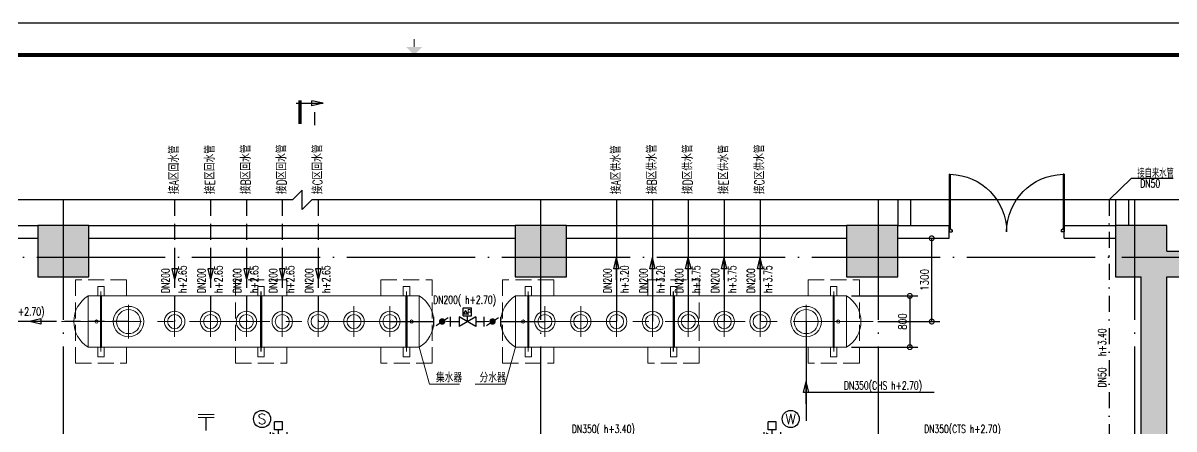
# Model space of a CAD drawing. Extents: x -345393 to -54719, y 203828 to 476815.
# Drawn here: x -330476 to -312506, y 249533 to 255872 of the extents above; entities that cross this region are included whole.
import ezdxf
from ezdxf.enums import TextEntityAlignment as Align

# ---------------------------------------------------------------- set-up
doc = ezdxf.new("R2010")
doc.units = 0
doc.header["$LTSCALE"] = 1000
doc.header["$MEASUREMENT"] = 0
for name, pattern in [('CENTER', [2, 1.25, -0.25, 0.25, -0.25]), ('CONTINOUS', [0]), ('DASH', [0.35, 0.25, -0.1]), ('DASHDOT', [1, 0.5, -0.25, 0, -0.25]), ('DASHED', [0.75, 0.5, -0.25]), ('DOTE', [2.42, 2, -0.2, 0.02, -0.2])]:
    doc.linetypes.add(name, pattern=pattern)
doc.layers.get('0').update_dxf_attribs({"color": 252, "linetype": 'CONTINUOUS'})
doc.layers.get('Defpoints').update_dxf_attribs({"color": 252, "linetype": 'CONTINUOUS'})
for name, color, linetype in [('A-墙线', 252, 'CONTINUOUS'), ('A-门', 252, 'CONTINUOUS'), ('COLUMN', 250, 'CONTINUOUS'), ('DOTE', 250, 'DOTE'), ('PUB_HATCH', 250, 'CONTINUOUS'), ('WALL', 252, 'CONTINUOUS'), ('图框', 252, 'CONTINUOUS'), ('暖通-水-标注', 95, 'CONTINUOUS'), ('暖通-水-水阀', 3, 'CONTINUOUS'), ('暖通-水-管道-供水', 1, 'CONTINUOUS'), ('暖通-水-管道-回水', 6, 'DASHED'), ('暖通-水-管道-管径', 201, 'CONTINUOUS'), ('暖通-水-说明', 3, 'CONTINUOUS'), ('暖通-风-风管', 4, 'CONTINUOUS')]:
    doc.layers.add(name, color=color, linetype=linetype)
doc.layers.add('暖通-水-管道-冷却水供水', color=1, linetype='CONTINUOUS', lineweight=0)
doc.layers.add('暖通-水-设备', color=3, linetype='CONTINUOUS', lineweight=20)
doc.styles.add('HZ-ZG', font='romans.shx', dxfattribs={"width": 0.8, "bigfont": 'hzf.shx'})
doc.styles.add('M-TEXT2', font='romanc.shx', dxfattribs={"width": 0.8, "bigfont": 'hzf.shx'})
doc.styles.add('TKZ1', font='tjromant.shx', dxfattribs={"bigfont": 'tjhts.shx'})
doc.dimstyles.new('暖通-水-尺寸标注50', dxfattribs={"dimscale": 0.5, "dimtxt": 250, "dimasz": 300, "dimexe": 250, "dimexo": 150, "dimgap": 100, "dimtad": 1, "dimdec": 4, "dimrnd": 5, "dimdsep": 46, "dimtxsty": 'M-TEXT2', "dimblk1": 'DOTSMALL', "dimblk2": 'DOTSMALL', "dimsah": 1, "dimcen": 0.09, "dimclrd": 256, "dimclre": 256, "dimclrt": 7, "dimadec": 0, "dimazin": 0, "dimtfac": 1, "dimtdec": 4, "dimtix": 1, "dimtmove": 2, "dimatfit": 3, "dimldrblk": 'DOTSMALL', "dimfxl": 0, "dimtolj": 1, "dimtzin": 0, "dimarcsym": 0})

# ---------------------------------------------------------------- blocks, each defined once
blk = doc.blocks.new('TJAD_TK_A1')
at = {"layer": '图框'}
blk.add_line((1341.38, 950.45), (500.38, 950.45), dxfattribs=at)
at = {"layer": '图框', "const_width": 0.3}
blk.add_lwpolyline([(920.88, 942.95), (920.88, 945.45)], dxfattribs=at)
at = {"layer": '图框', "const_width": 1.2}
blk.add_lwpolyline([(1331.38, 940.45), (525.38, 940.45), (525.38, 366.45), (1331.38, 366.45)], close=True, dxfattribs=at)
at = {"layer": '图框'}
blk.add_solid([(918.38, 942.95), (923.38, 942.95), (920.88, 940.45)], dxfattribs=at)
blk = doc.blocks.new('m1800')
at = {"layer": 'A-墙线'}
for p, q in [((-900, -100), (-900, 100)), ((900, -100), (900, 100))]:
    blk.add_line(p, q, dxfattribs=at)
at = {"layer": 'A-门'}
for p, q in [((-900, 900), (-900, 0)), ((-900, 900), (-880, 900)), ((-880, 900), (-880, 50)), ((880, 900), (880, 50)), ((900, 900), (880, 900)), ((900, 900), (900, 0)), ((-900, 50), (-870, 50)), ((-900, 0), (-850, 0)), ((-870, 50), (-870, 30)), ((-870, 30), (-850, 30)), ((-850, 30), (-850, 0)), ((850, 30), (850, 0)), ((870, 30), (850, 30)), ((900, 0), (850, 0)), ((870, 50), (870, 30)), ((900, 50), (870, 50))]:
    blk.add_line(p, q, dxfattribs=at)
for centre, start, end in [((-900, 0), 0, 88.7267), ((900, 0), 91.2733, 180)]:
    blk.add_arc(centre, 900, start, end, dxfattribs=at)
blk = doc.blocks.new('A$C2F0A43D3')
for p, q in [((-5170, 400), (0, 400)), ((-5170, -400), (0, -400))]:
    blk.add_line(p, q)
at = {"color": 95, "linetype": 'CENTER'}
for p, q in [((-5170, -400), (-5170, 400)), ((-4970, -469), (-4970, 469)), ((-200, -469), (-200, 469)), ((0, -400), (0, 400)), ((-5586, 0), (520, 0))]:
    blk.add_line(p, q, dxfattribs=at)
at = {"color": 3}
for p, q in [((-4977, 400), (-4977, -400)), ((-4962, 400), (-4962, -400)), ((-208, 400), (-208, -400)), ((-192, 400), (-192, -400))]:
    blk.add_line(p, q, dxfattribs=at)
at = {"color": 95}
for p, q in [((-4540, -262), (-4540, 262)), ((-3820, -239), (-3820, 239)), ((-3260, -239), (-3260, 239)), ((-2700, -239), (-2700, 239)), ((-2140, -239), (-2140, 239)), ((-1580, -239), (-1580, 239)), ((-1020, -239), (-1020, 239)), ((-460, -239), (-460, 239))]:
    blk.add_line(p, q, dxfattribs=at)
for centre, radius in [((-4540, 0), 238), ((-3820, 0), 160), ((-3260, 0), 160), ((-2700, 0), 160), ((-2140, 0), 160), ((-1580, 0), 160), ((-1020, 0), 160), ((-460, 0), 160)]:
    blk.add_circle(centre, radius, dxfattribs=at)
for centre, radius in [((-4540, 0), 188), ((-5040, 0), 25), ((-3820, 0), 110), ((-3260, 0), 110), ((-2700, 0), 110), ((-2140, 0), 110), ((-1580, 0), 110), ((-1020, 0), 110), ((-460, 0), 110), ((-120, 0), 25)]:
    blk.add_circle(centre, radius)
for centre, start, end in [((-4927, 0), 121.2845, 238.7155), ((-243, 0), 301.2845, 58.7155)]:
    blk.add_arc(centre, 468, start, end)
at = {"color": 3}
for centre, start, end in [((-4970, 400), 0, 180), ((-200, 400), 0, 180), ((-4970, -400), 180, 0), ((-200, -400), 180, 0)]:
    blk.add_arc(centre, 7.51, start, end, dxfattribs=at)
blk = doc.blocks.new('电动双位阀150')
for p, q in [((-63, 213), (63, 213)), ((-63, 88), (-63, 213)), ((63, 88), (63, 213)), ((130, 75), (-130, -75)), ((130, -75), (-130, 75)), ((-130, 75), (-130, -75)), ((-63, 88), (63, 88)), ((0, 0), (0, 88)), ((130, 75), (130, -75))]:
    blk.add_line(p, q)
blk = doc.blocks.new('蝶阀150-2')
for p, q in [((-130, 75), (-130, -75)), ((94, 63), (-94, -63)), ((130, 75), (130, -75))]:
    blk.add_line(p, q)
at = {"const_width": 49.7}
blk.add_lwpolyline([(-25, -1, 1), (25, -1, 1)], format="xyb", close=True, dxfattribs=at)
blk = doc.blocks.new('*U100')
at = {"color": 7}
for p, q in [((-125, 0), (125, 0)), ((-125, -50), (125, -50))]:
    blk.add_line(p, q, dxfattribs=at)
blk = doc.blocks.new('电动双位蝶阀150-2')
for p, q in [((-62, 237), (63, 237)), ((-62, 112), (-62, 237)), ((63, 112), (63, 237)), ((-130, 75), (-130, -75)), ((94, 63), (-94, -63)), ((-62, 112), (63, 112)), ((0, 0), (0, 112)), ((130, 75), (130, -75))]:
    blk.add_line(p, q)
at = {"const_width": 49.7}
blk.add_lwpolyline([(-25, -1, 1), (25, -1, 1)], format="xyb", close=True, dxfattribs=at)
blk = doc.blocks.new('箭头')
at = {"color": 3, "linetype": 'CONTINOUS'}
for p, q in [((-317, 0), (381, 0)), ((32, 84), (381, 0)), ((32, 84), (32, -84)), ((32, -84), (381, 0))]:
    blk.add_line(p, q, dxfattribs=at)
blk = doc.blocks.new('A$C67896134')
at = {"layer": '暖通-风-风管', "color": 3}
for p, q in [((0, 96), (843, 96)), ((843, 96), (492, 172)), ((492, 172), (492, 21)), ((843, 96), (492, 21))]:
    blk.add_line(p, q, dxfattribs=at)
at = {"layer": '暖通-风-风管', "color": 3, "const_width": 96}
blk.add_lwpolyline([(121, 746), (121, 0)], dxfattribs=at)
blk = doc.blocks.new('_DOTSMALL')
at = {"color": 0, "const_width": 0.5}
blk.add_lwpolyline([(-0.0625, 0, 1), (0.0625, 0, 1)], format="xyb", close=True, dxfattribs=at)
blk = doc.blocks.new('*D197')
at = {"layer": 'Defpoints', "color": 0}
for p in [(-316818, 252511), (-316288, 252511), (-317202, 251211)]:
    blk.add_point(p, dxfattribs=at)
at = {"layer": '暖通-水-标注', "linetype": 'Continuous', "lineweight": -2}
for p, q in [((-316743, 252511), (-316163, 252511)), ((-316288, 251211), (-316288, 252511)), ((-317127, 251211), (-316163, 251211))]:
    blk.add_line(p, q, dxfattribs=at)
at = {"layer": '暖通-水-标注', "lineweight": -2, "xscale": 150, "yscale": 150, "zscale": 150}
for p, rotation in [((-316288, 252511), 90), ((-316288, 251211), 270)]:
    blk.add_blockref('_DOTSMALL', p, dxfattribs=dict(at, rotation=rotation))
at = {"layer": '暖通-水-标注', "color": 7, "insert": (-316400, 251861), "char_height": 125, "attachment_point": 5, "rotation": 90, "style": 'M-TEXT2'}
blk.add_mtext('\\A1;1300', dxfattribs=at)
blk = doc.blocks.new('*D198')
at = {"layer": 'Defpoints', "color": 0}
for p in [(-317618, 251611), (-317618, 250811), (-316630, 250811)]:
    blk.add_point(p, dxfattribs=at)
at = {"layer": '暖通-水-标注', "linetype": 'Continuous', "lineweight": -2}
for p, q in [((-317543, 251611), (-316505, 251611)), ((-316630, 251611), (-316630, 250811)), ((-317543, 250811), (-316505, 250811))]:
    blk.add_line(p, q, dxfattribs=at)
at = {"layer": '暖通-水-标注', "lineweight": -2, "xscale": 150, "yscale": 150, "zscale": 150}
for p, rotation in [((-316630, 251611), 90), ((-316630, 250811), 270)]:
    blk.add_blockref('_DOTSMALL', p, dxfattribs=dict(at, rotation=rotation))
at = {"layer": '暖通-水-标注', "color": 7, "insert": (-316743, 251211), "char_height": 125, "attachment_point": 5, "rotation": 90, "style": 'M-TEXT2'}
blk.add_mtext('\\A1;800', dxfattribs=at)

msp = doc.modelspace()

# ---------------------------------------------------------------- hatches: boundary and pattern name
at = {"layer": 'PUB_HATCH'}
for points in [[(-330246.12864, 251910.50477), (-329446.13169, 251910.50477), (-329446.13169, 252710.50553), (-330246.12864, 252710.50553)], [(-321989.62064, 251910.50477), (-321989.62064, 252710.50553), (-322789.61759, 252710.50553), (-322789.61759, 251910.50477)], [(-316818.20811, 251910.50477), (-316818.20811, 252710.50553), (-317618.20506, 252710.50553), (-317618.20506, 251910.50477)], [(-313418.20658, 251910.5021), (-312618.20963, 251910.5021), (-312618.20963, 252710.50286), (-313418.20658, 252710.50286)], [(-311318.21421, 251910.50553), (-311318.21421, 252310.50553), (-312618.20963, 252310.50553), (-312618.20963, 251910.50553)], [(-312618.20963, 252060.50591), (-312618.20963, 251910.5021), (-313018.20429, 251910.5021), (-313018.20429, 248510.50553), (-312618.20429, 248510.50553), (-312618.20429, 252060.50591)]]:
    msp.add_hatch(color=256, dxfattribs=at).paths.add_polyline_path(points)

# ---------------------------------------------------------------- linework, layer by layer
at = {"color": 3}
for p, q in [((-326765.63205, 251610.50248), (-326765.63205, 250810.50248)), ((-326750.60205, 251610.50248), (-326750.60205, 250810.50248)), ((-320325.72006, 251610.50248), (-320325.72006, 250810.50248)), ((-320310.69006, 251610.50248), (-320310.69006, 250810.50248))]:
    msp.add_line(p, q, dxfattribs=at)
at = {"color": 95, "linetype": 'CENTER'}
for p, q in [((-326758.11705, 250741.48448), (-326758.11705, 251679.52048)), ((-320318.20506, 250741.48448), (-320318.20506, 251679.52048))]:
    msp.add_line(p, q, dxfattribs=at)
at = {"color": 3}
for centre, start, end in [((-326758.11705, 251610.50248), 0, 180), ((-320318.20506, 251610.50248), 0, 180), ((-326758.11705, 250810.50248), 180, 0), ((-320318.20506, 250810.50248), 180, 0)]:
    msp.add_arc(centre, 7.515, start, end, dxfattribs=at)
at = {"layer": 'A-墙线'}
for p, q in [((-316818.20506, 253110.50248), (-316818.20506, 252710.50553)), ((-316618.20506, 253110.50248), (-316618.20506, 252710.50553)), ((-313418.21116, 253110.50248), (-313418.21116, 252610.50277)), ((-313218.21116, 253110.50248), (-313218.21116, 252710.50286)), ((-331368.21116, 252710.50553), (-330246.12864, 252710.50553)), ((-329446.13169, 252710.50553), (-322789.61759, 252710.50553)), ((-321989.62064, 252710.50553), (-317618.20506, 252710.50553)), ((-316818.20811, 252710.50553), (-316018.21116, 252710.50553)), ((-314218.21116, 252710.50553), (-313418.21116, 252710.50553)), ((-331368.21116, 252510.50553), (-330246.12864, 252510.50553)), ((-329446.13169, 252510.50553), (-322789.61759, 252510.50553)), ((-321989.62064, 252510.50553), (-317618.20506, 252510.50553)), ((-316818.20811, 252510.50553), (-316018.21116, 252510.50553)), ((-314218.21116, 252510.50553), (-313418.21116, 252510.50553))]:
    msp.add_line(p, q, dxfattribs=at)
at = {"layer": 'COLUMN'}
for p, q in [((-329446.13169, 252710.50553), (-330246.12864, 252710.50553)), ((-330246.12864, 252710.50553), (-330246.12864, 251910.50477)), ((-329446.13169, 251910.50477), (-329446.13169, 252710.50553)), ((-321989.62064, 252710.50553), (-322789.61759, 252710.50553)), ((-322789.61759, 252710.50553), (-322789.61759, 251910.50477)), ((-321989.62064, 251910.50477), (-321989.62064, 252710.50553)), ((-316818.20811, 252710.50553), (-317618.20506, 252710.50553)), ((-317618.20506, 252710.50553), (-317618.20506, 251910.50477)), ((-316818.20811, 251910.50477), (-316818.20811, 252710.50553)), ((-312618.20963, 252710.50286), (-313418.20658, 252710.50286)), ((-313418.20658, 252710.50286), (-313418.20658, 251910.5021)), ((-312618.20963, 252310.50553), (-312618.20963, 252710.50286)), ((-330246.12864, 251910.50477), (-329446.13169, 251910.50477)), ((-322789.61759, 251910.50477), (-321989.62064, 251910.50477)), ((-317618.20506, 251910.50477), (-316818.20811, 251910.50477)), ((-313418.20658, 251910.5021), (-313018.20429, 251910.5021))]:
    msp.add_line(p, q, dxfattribs=at)
at = {"layer": 'DOTE'}
for p, q in [((-329846.13017, 239138.97029), (-329846.13017, 253110.50248)), ((-322390.28605, 239138.97029), (-322390.28605, 253110.50248)), ((-317118.20811, 239138.97029), (-317118.20811, 253110.50248)), ((-313118.20811, 239138.97029), (-313118.20811, 253110.50248)), ((-311318.21421, 252210.50248), (-340918.202, 252210.50248))]:
    msp.add_line(p, q, dxfattribs=at)
at = {"layer": 'WALL'}
for p, q in [((-312618.20963, 252310.50553), (-311318.21421, 252310.50553)), ((-313018.20429, 248510.50553), (-313018.20429, 251910.5021)), ((-312618.20963, 251910.50553), (-311318.21421, 251910.50553)), ((-312618.20429, 248510.50553), (-312618.20429, 251910.5021))]:
    msp.add_line(p, q, dxfattribs=at)
at = {"layer": '暖通-水-标注'}
msp.add_lwpolyline([(-311118.21421, 253110.50248), (-325968.20811, 253110.50248), (-326118.18546, 252960.52513), (-326118.23076, 253260.47983), (-326268.20811, 253110.50248), (-341118.202, 253110.50248)], dxfattribs=at)
at = {"layer": '暖通-水-水阀', "color": 3}
msp.add_lwpolyline([(-323564.85374, 251384.99063), (-323596.76382, 251329.72076), (-323532.94366, 251329.72076)], close=True, dxfattribs=at)
at = {"layer": '暖通-水-管道-供水'}
for p, q in [((-321208.20506, 253110.50248), (-321208.20506, 251210.50248)), ((-320648.20506, 253110.50248), (-320648.20506, 251210.50248)), ((-320088.20506, 253110.50248), (-320088.20506, 251210.50248)), ((-319528.20506, 253110.50248), (-319528.20506, 251210.50248)), ((-318968.20506, 253110.50248), (-318968.20506, 251210.50248)), ((-324748.11705, 251210.50248), (-324060.94127, 251210.50248)), ((-323801.22396, 251210.50248), (-323668.01971, 251210.50248)), ((-323408.3024, 251210.50248), (-323274.8074, 251210.50248)), ((-323015.09009, 251210.50248), (-322328.20506, 251210.50248)), ((-318248.20506, 251210.50248), (-318248.20711, 249660.50248))]:
    msp.add_line(p, q, dxfattribs=at)
at = {"layer": '暖通-水-管道-回水', "ltscale": 0.5}
for p, q in [((-328108.11705, 253110.50248), (-328108.11705, 251210.50248)), ((-327548.11705, 253110.50248), (-327548.11705, 251340.87738)), ((-326988.11705, 253110.50248), (-326988.11705, 251210.50248)), ((-326428.11705, 253110.50248), (-326428.11705, 251340.87738)), ((-325868.11705, 253110.50248), (-325868.11705, 251210.50248)), ((-328828.11705, 251210.50248), (-331568.20811, 251210.50248)), ((-327618.20811, 249510.50248), (-327618.20811, 249710.50248))]:
    msp.add_line(p, q, dxfattribs=at)
at = {"layer": '暖通-水-管道-回水', "color": 100, "linetype": 'DASHDOT', "ltscale": 0.5}
msp.add_line((-313518.20811, 253110.50248), (-313518.20811, 240538.50248), dxfattribs=at)
at = {"layer": '暖通-水-管道-管径'}
for p, q in [((-313518.20811, 253110.50248), (-313170.73649, 253450.58803)), ((-313170.73649, 253450.58803), (-312517.80954, 253450.58803)), ((-316251.66276, 250102.70481), (-318248.20653, 250102.70746))]:
    msp.add_line(p, q, dxfattribs=at)
at = {"layer": '暖通-水-设备'}
for p, q in [((-329308.11705, 251610.50248), (-329308.11705, 251760.50248)), ((-329308.11705, 251760.50248), (-329208.11705, 251760.50248)), ((-329208.11705, 251610.50248), (-329208.11705, 251760.50248)), ((-326808.11705, 251610.50248), (-326808.11705, 251760.50248)), ((-326808.11705, 251760.50248), (-326708.11705, 251760.50248)), ((-326708.11705, 251610.50248), (-326708.11705, 251760.50248)), ((-324538.16105, 251610.50248), (-324538.16105, 251760.50248)), ((-324438.16105, 251760.50248), (-324538.16105, 251760.50248)), ((-324438.16105, 251610.50248), (-324438.16105, 251760.50248)), ((-322638.16105, 251610.50248), (-322638.16105, 251760.50248)), ((-322538.16105, 251760.50248), (-322638.16105, 251760.50248)), ((-322538.16105, 251610.50248), (-322538.16105, 251760.50248)), ((-320368.20506, 251610.50248), (-320368.20506, 251760.50248)), ((-320268.20506, 251760.50248), (-320368.20506, 251760.50248)), ((-320268.20506, 251610.50248), (-320268.20506, 251760.50248)), ((-317868.20506, 251610.50248), (-317868.20506, 251760.50248)), ((-317768.20506, 251760.50248), (-317868.20506, 251760.50248)), ((-317768.20506, 251610.50248), (-317768.20506, 251760.50248)), ((-329308.11705, 250810.50248), (-329308.11705, 250660.50248)), ((-329208.11705, 250810.50248), (-329208.11705, 250660.50248)), ((-326808.11705, 250810.50248), (-326808.11705, 250660.50248)), ((-326708.11705, 250810.50248), (-326708.11705, 250660.50248)), ((-324538.16105, 250810.50248), (-324538.16105, 250660.50248)), ((-324438.16105, 250810.50248), (-324438.16105, 250660.50248)), ((-322638.16105, 250810.50248), (-322638.16105, 250660.50248)), ((-322538.16105, 250810.50248), (-322538.16105, 250660.50248)), ((-320368.20506, 250810.50248), (-320368.20506, 250660.50248)), ((-320268.20506, 250810.50248), (-320268.20506, 250660.50248)), ((-317868.20506, 250810.50248), (-317868.20506, 250660.50248)), ((-317768.20506, 250810.50248), (-317768.20506, 250660.50248)), ((-329308.11705, 250660.50248), (-329208.11705, 250660.50248)), ((-326808.11705, 250660.50248), (-326708.11705, 250660.50248)), ((-324438.16105, 250660.50248), (-324538.16105, 250660.50248)), ((-322538.16105, 250660.50248), (-322638.16105, 250660.50248)), ((-320268.20506, 250660.50248), (-320368.20506, 250660.50248)), ((-317768.20506, 250660.50248), (-317868.20506, 250660.50248))]:
    msp.add_line(p, q, dxfattribs=at)
at = {"layer": '暖通-水-设备', "color": 100}
for p, q in [((-324130.46626, 250234.73316), (-324288.16105, 250810.50248)), ((-322945.85585, 250234.73316), (-322788.16105, 250810.50248)), ((-324130.46626, 250234.73316), (-323661.97011, 250234.73316)), ((-322945.85585, 250234.73316), (-323414.35199, 250234.73316))]:
    msp.add_line(p, q, dxfattribs=at)
at = {"layer": '暖通-水-设备', "color": 9, "linetype": 'DASH'}
for points in [[(-328858.11705, 251610.50248), (-328858.11705, 251860.50248), (-329658.11705, 251860.50248), (-329658.11705, 250560.50248), (-328858.11705, 250560.50248), (-328858.11705, 250810.50248)], [(-326358.11705, 251610.50248), (-326358.11705, 251860.50248), (-327158.11705, 251860.50248), (-327158.11705, 250560.50248), (-326358.11705, 250560.50248), (-326358.11705, 250810.50248)], [(-324888.16105, 251610.50248), (-324888.16105, 251860.50248), (-324088.16105, 251860.50248), (-324088.16105, 250560.50248), (-324888.16105, 250560.50248), (-324888.16105, 250810.50248)], [(-322188.16105, 251610.50248), (-322188.16105, 251860.50248), (-322988.16105, 251860.50248), (-322988.16105, 250560.50248), (-322188.16105, 250560.50248), (-322188.16105, 250810.50248)], [(-320718.20506, 251610.50248), (-320718.20506, 251860.50248), (-319918.20506, 251860.50248), (-319918.20506, 250560.50248), (-320718.20506, 250560.50248), (-320718.20506, 250810.50248)], [(-318218.20506, 251610.50248), (-318218.20506, 251860.50248), (-317418.20506, 251860.50248), (-317418.20506, 250560.50248), (-318218.20506, 250560.50248), (-318218.20506, 250810.50248)]]:
    msp.add_lwpolyline(points, dxfattribs=at)
at = {"layer": '暖通-水-说明', "color": 2}
for centre in [(-326743.78063, 249689.59984), (-318489.5159, 249689.59984)]:
    msp.add_circle(centre, 133.33333, dxfattribs=at)

# ---------------------------------------------------------------- block references
at = {"layer": 'A-门', "xscale": -1}
msp.add_blockref('m1800', (-315118.21116, 252610.50553), dxfattribs=at)
at = {"layer": '图框', "xscale": 50, "yscale": 50, "zscale": 50}
msp.add_blockref('TJAD_TK_A1', (-370411.63982, 208349.90246), dxfattribs=at)
at = {"layer": '暖通-水-水阀', "yscale": 0.5, "zscale": 0.5, "rotation": 270}
for p, xscale in [((-328108.11705, 252051.83582), 0.5), ((-327548.11705, 252051.83582), 0.5), ((-326988.11705, 252051.83582), 0.5), ((-326428.11705, 252051.83582), 0.5), ((-325868.11705, 252051.83582), 0.5), ((-321208.20506, 252020.10248), -0.5), ((-320648.20506, 252020.10248), -0.5), ((-320088.20506, 252020.10248), -0.5), ((-319528.20506, 252020.10248), -0.5), ((-318968.20506, 252020.10248), -0.5), ((-318248.20653, 250086.84079), -0.5)]:
    msp.add_blockref('箭头', p, dxfattribs=dict(at, xscale=xscale))
at = {"layer": '暖通-水-水阀'}
msp.add_blockref('电动双位阀150', (-323538.16105, 251210.50248), dxfattribs=at)
at = {"layer": '暖通-水-水阀', "xscale": -0.5, "yscale": 0.5, "zscale": 0.5}
msp.add_blockref('箭头', (-330182.29591, 251210.50248), dxfattribs=at)
at = {"layer": '暖通-水-水阀', "rotation": 180}
for p in [(-323931.1553, 251210.39442), (-323145.02143, 251210.39442)]:
    msp.add_blockref('蝶阀150-2', p, dxfattribs=at)
at = {"layer": '暖通-水-水阀', "xscale": -1}
for p in [(-326488.42214, 249410.61054), (-318778.13945, 249410.61054)]:
    msp.add_blockref('电动双位蝶阀150-2', p, dxfattribs=at)
at = {"layer": '暖通-水-管道-冷却水供水', "xscale": -1}
msp.add_blockref('*U100', (-327618.20811, 249760.50248), dxfattribs=at)
at = {"layer": '暖通-水-设备'}
msp.add_blockref('A$C2F0A43D3', (-324288.16105, 251210.50248), dxfattribs=at)
at = {"layer": '暖通-水-设备', "xscale": -1}
msp.add_blockref('A$C2F0A43D3', (-322788.16105, 251210.50248), dxfattribs=at)
at = {"layer": '暖通-风-风管', "xscale": -0.5, "yscale": 0.5, "zscale": 0.5, "rotation": 180}
msp.add_blockref('A$C67896134', (-326211.32943, 254667.58203), dxfattribs=at)

# ---------------------------------------------------------------- texts
at = {"layer": '暖通-水-水阀', "color": 3, "style": 'HZ-ZG', "width": 0.7}
msp.add_text('P', height=80, dxfattribs=at).set_placement((-323536.09756, 251316.84904))
at = {"layer": '暖通-水-管道-管径', "style": 'M-TEXT2', "width": 0.7}
for s, p in [('接自来水管', (-313077.56901, 253461.31974, -1600)), ('DN50', (-313031.97704, 253305.09305, -1600))]:
    msp.add_text(s, height=125, dxfattribs=at).set_placement(p)
for s, p in [('DN200', (-328249.78675, 251656.36672)), ('h+2.65', (-327984.13705, 251656.36672)), ('DN200', (-327689.78675, 251656.36672)), ('h+2.65', (-327424.13705, 251656.36672)), ('DN200', (-327129.78675, 251656.36672)), ('h+2.65', (-326864.13705, 251656.36672)), ('DN200', (-326569.78675, 251656.36672)), ('h+2.65', (-326304.13705, 251656.36672)), ('DN200', (-326009.78675, 251656.36672)), ('h+2.65', (-325744.13705, 251656.36672)), ('DN200', (-321349.87475, 251656.36672)), ('h+3.20', (-321084.22505, 251656.36672)), ('DN200', (-320789.87475, 251656.36672)), ('h+3.20', (-320524.22505, 251656.36672)), ('DN200', (-320229.87475, 251656.36672)), ('h+3.75', (-319964.22505, 251656.36672)), ('DN200', (-319669.87475, 251656.36672)), ('h+3.75', (-319404.22505, 251656.36672)), ('DN200', (-319109.87475, 251656.36672)), ('h+3.75', (-318844.22505, 251656.36672))]:
    msp.add_text(s, height=125, rotation=90, dxfattribs=at).set_placement(p, align=Align.MIDDLE_LEFT)
for s, p in [('DN200( h+2.70)', (-324072.82205, 251551.60949)), ('DN350(CHR h+2.70)', (-331363.53812, 251367.39162)), ('DN350(CHS h+2.70)', (-317658.0585, 250212.2864)), ('DN350( h+3.40)', (-321905.77445, 249533.51634)), ('DN350(CTS h+2.70)', (-316407.39622, 249533.51634))]:
    msp.add_text(s, height=125, dxfattribs=at).set_placement(p, align=Align.MIDDLE_LEFT)
for s, p in [('h+3.40', (-313566.44802, 250672.33884)), ('DN50', (-313566.44802, 250182.7863))]:
    msp.add_text(s, height=125, rotation=90, dxfattribs=at).set_placement(p)
at = {"layer": '暖通-水-设备', "color": 100, "style": 'HZ-ZG', "width": 0.7}
for s, p in [('集水器', (-324029.11462, 250260.54815)), ('分水器', (-323348.15237, 250260.54815))]:
    msp.add_text(s, height=150, dxfattribs=at).set_placement(p)
at = {"layer": '暖通-水-说明', "style": 'M-TEXT2', "width": 0.7}
for s, p in [('接A区回水管', (-328118.20428, 253199.82335)), ('接E区回水管', (-327558.20428, 253199.82335)), ('接B区回水管', (-326998.20428, 253199.82335)), ('接D区回水管', (-326438.20428, 253199.82335)), ('接C区回水管', (-325878.20428, 253199.82335)), ('接A区供水管', (-321218.29228, 253199.82335)), ('接B区供水管', (-320658.29228, 253199.82335)), ('接D区供水管', (-320098.29228, 253199.82335)), ('接E区供水管', (-319538.29228, 253199.82335)), ('接C区供水管', (-318978.29228, 253199.82335))]:
    msp.add_text(s, height=150, rotation=90, dxfattribs=at).set_placement(p, align=Align.MIDDLE_LEFT)
at = {"layer": '暖通-水-说明', "color": 3, "style": 'TKZ1'}
for s, p in [('S', (-326743.78063, 249689.59984)), ('W', (-318489.5159, 249689.59984))]:
    msp.add_text(s, height=160, dxfattribs=at).set_placement(p, align=Align.MIDDLE)
at = {"layer": '暖通-风-风管', "color": 2, "style": 'TKZ1', "width": 0.8}
msp.add_text('I', height=200, dxfattribs=at).set_placement((-325951.09177, 254279.49674))

# ---------------------------------------------------------------- dimensions: what is measured, and where the dimension line sits
at = {"layer": '暖通-水-标注'}
for base, p1, p2, picture, middle in [((-316287.9032799, 252510.5055335), (-317202.2153759, 251210.5024817), (-316818.2081075, 252510.5055335), '*D197', (-316400.4032799, 251860.5040076)), ((-316630.10161, 250810.50248), (-317618.20506, 251610.50248), (-317618.20506, 250810.50248), '*D198', (-316742.60161, 251210.50248))]:
    dim = msp.add_linear_dim(base=base, p1=p1, p2=p2, angle=90, dimstyle='暖通-水-尺寸标注50', dxfattribs=at)
    dim.commit()
    dim.dimension.update_dxf_attribs({"geometry": picture, "text_midpoint": middle})

doc.saveas('drawing.dxf')
